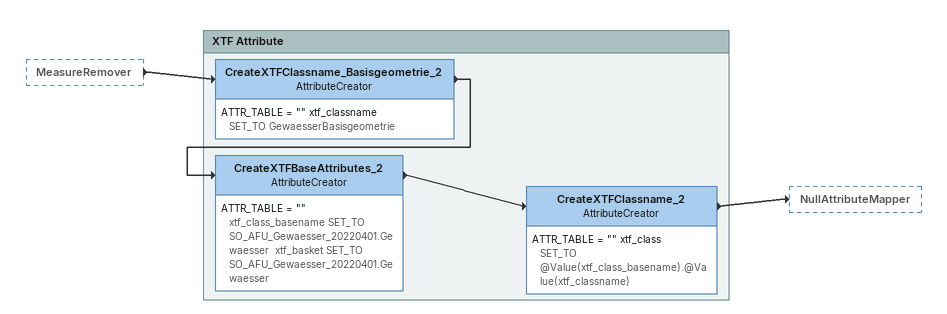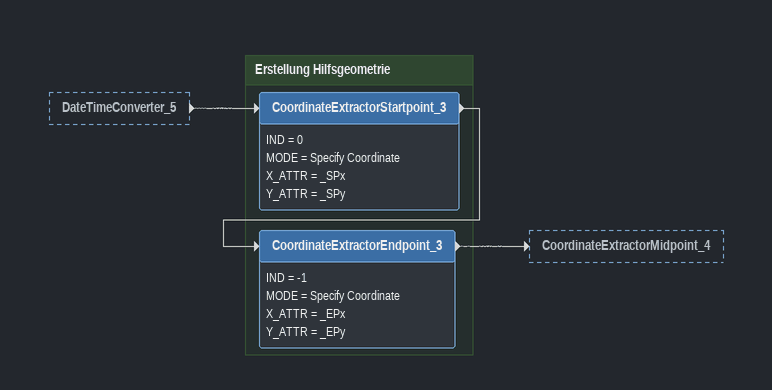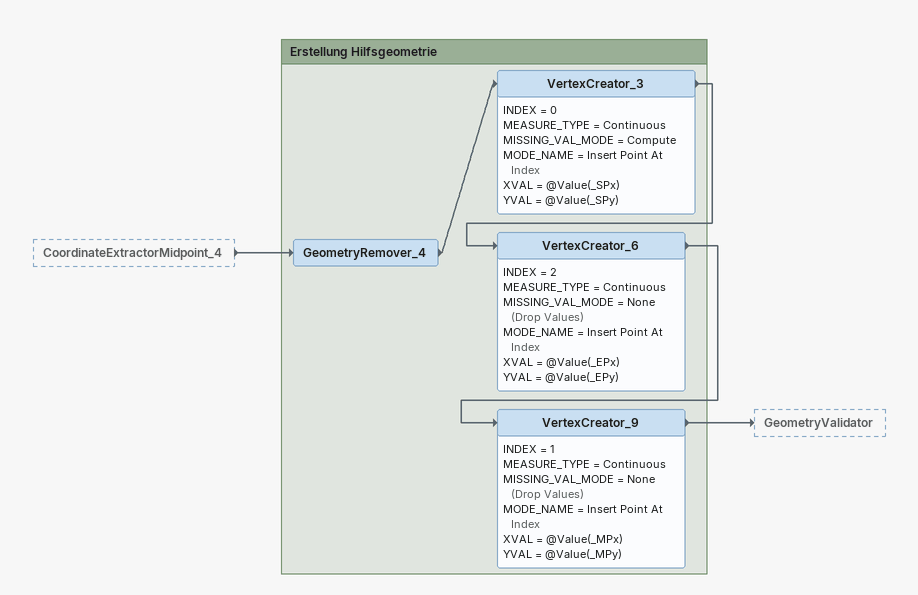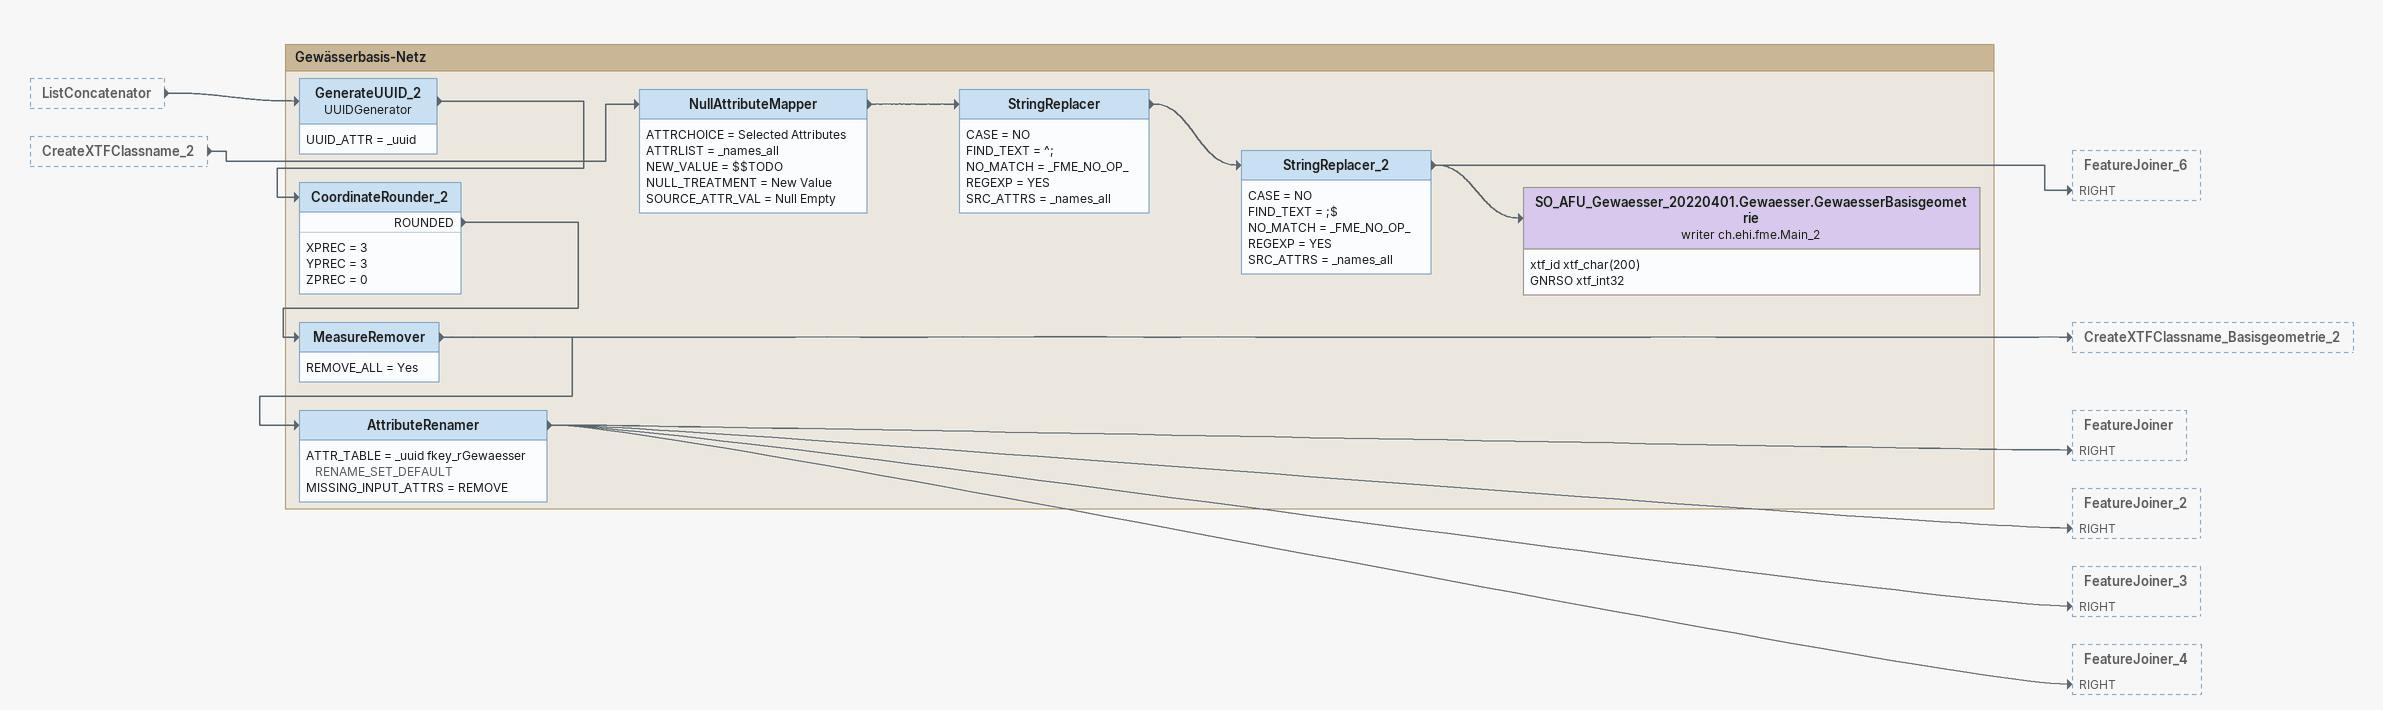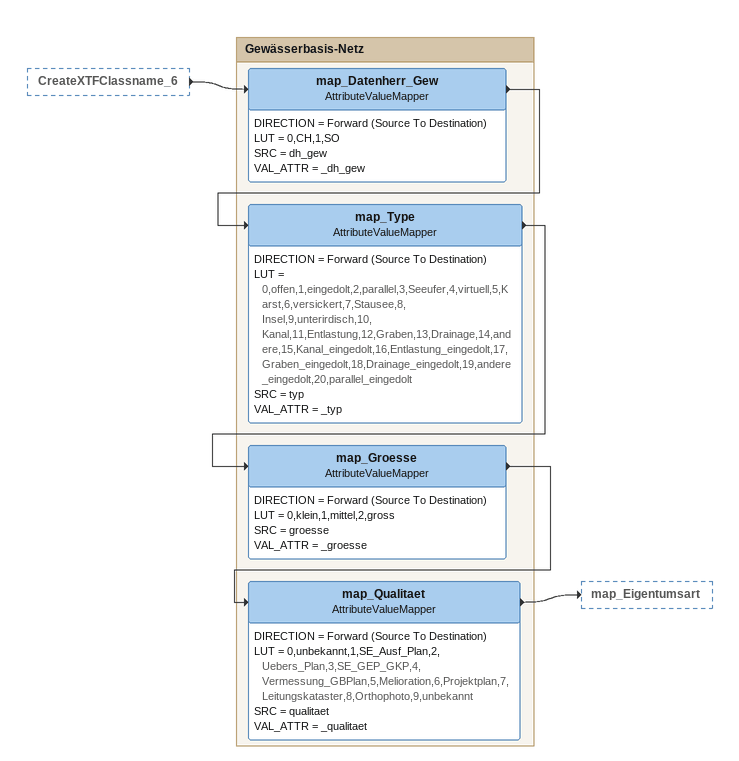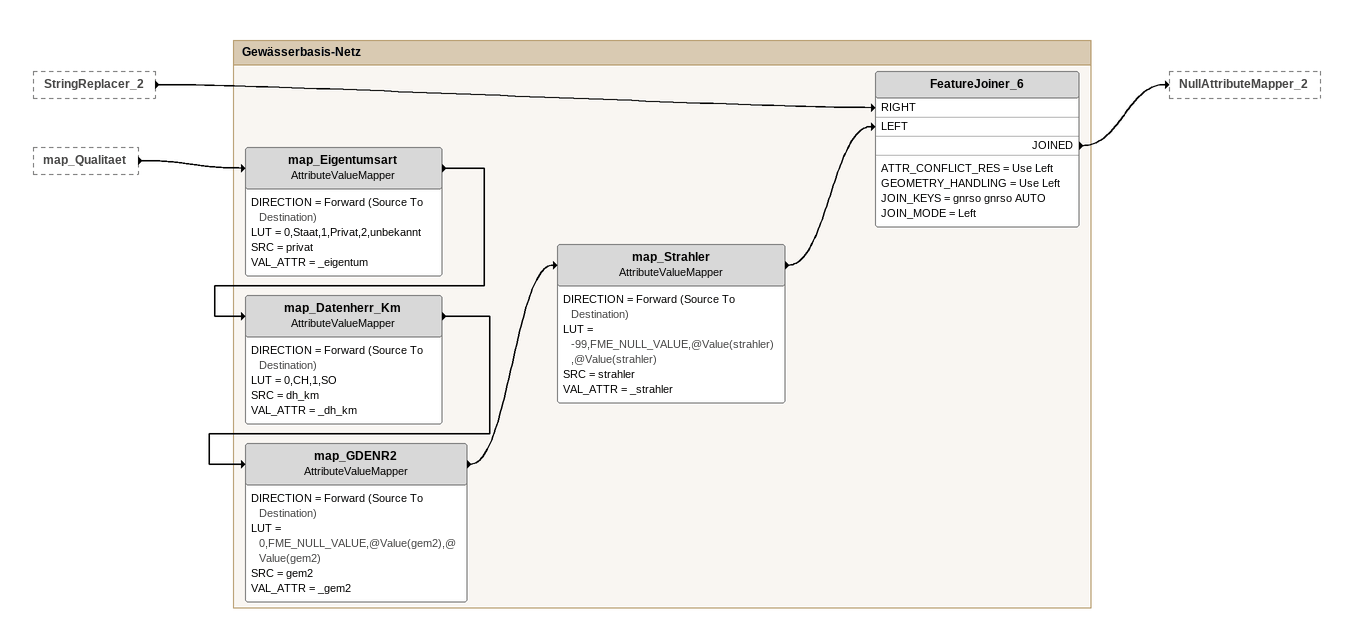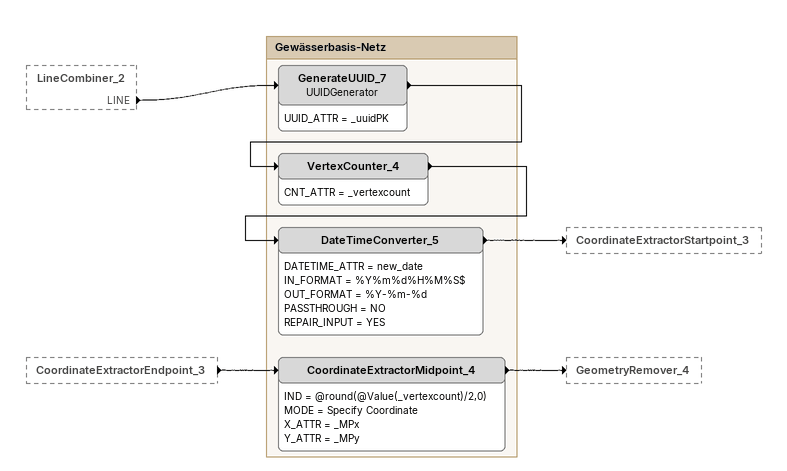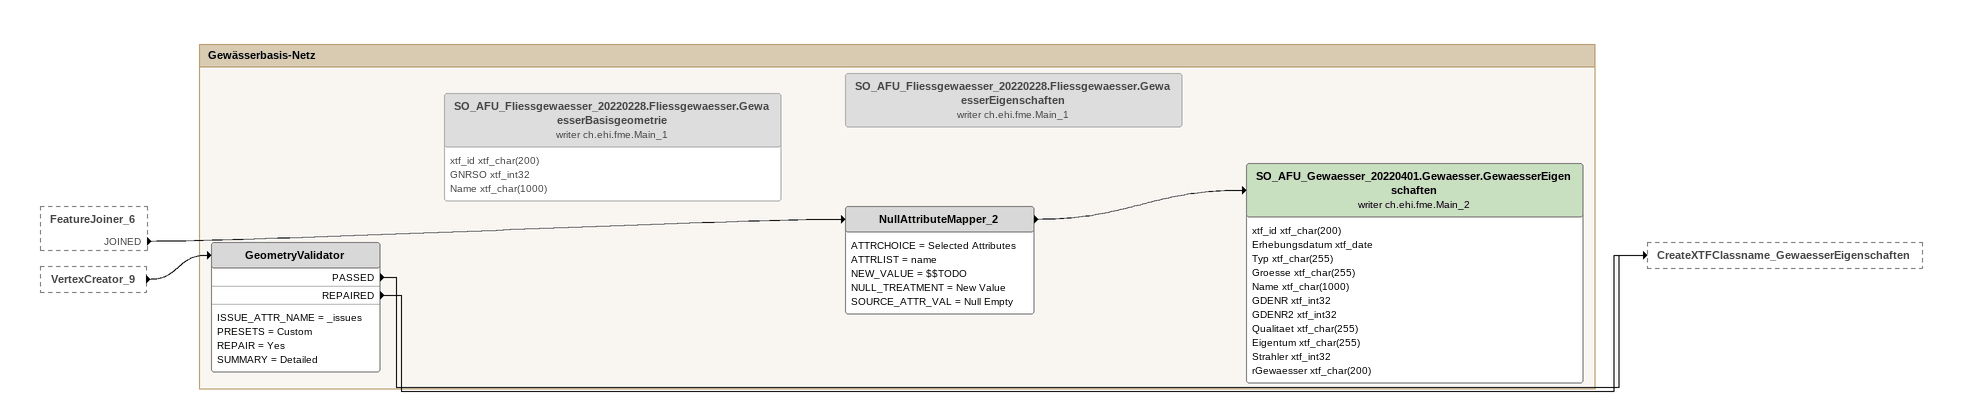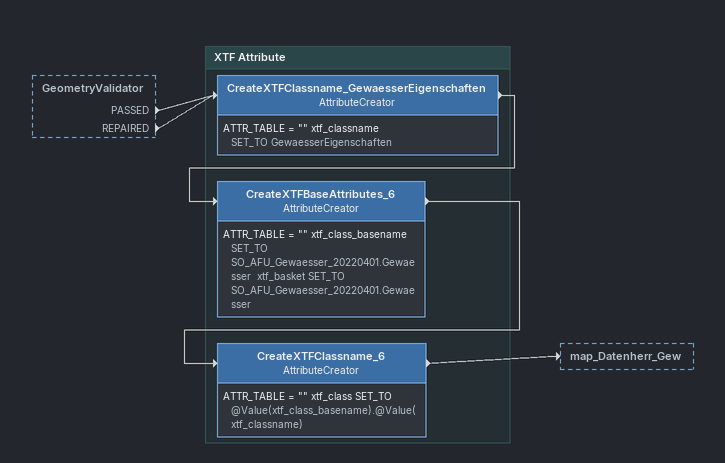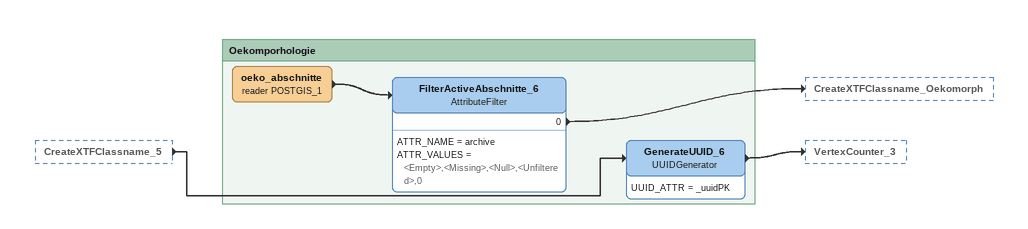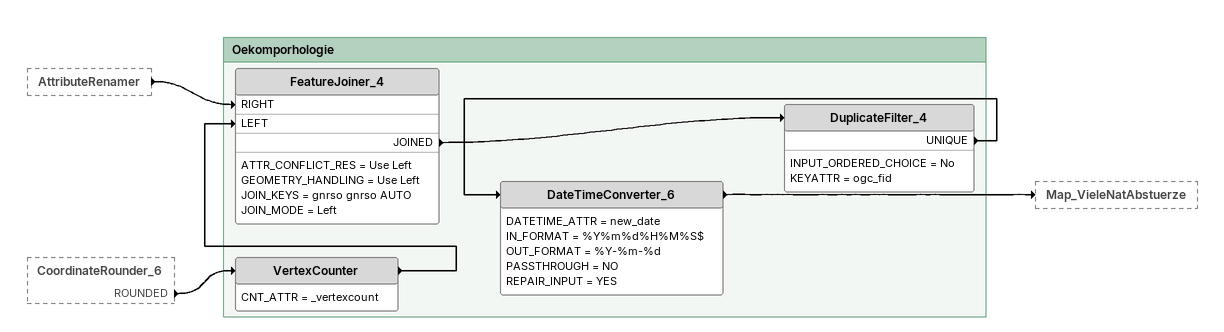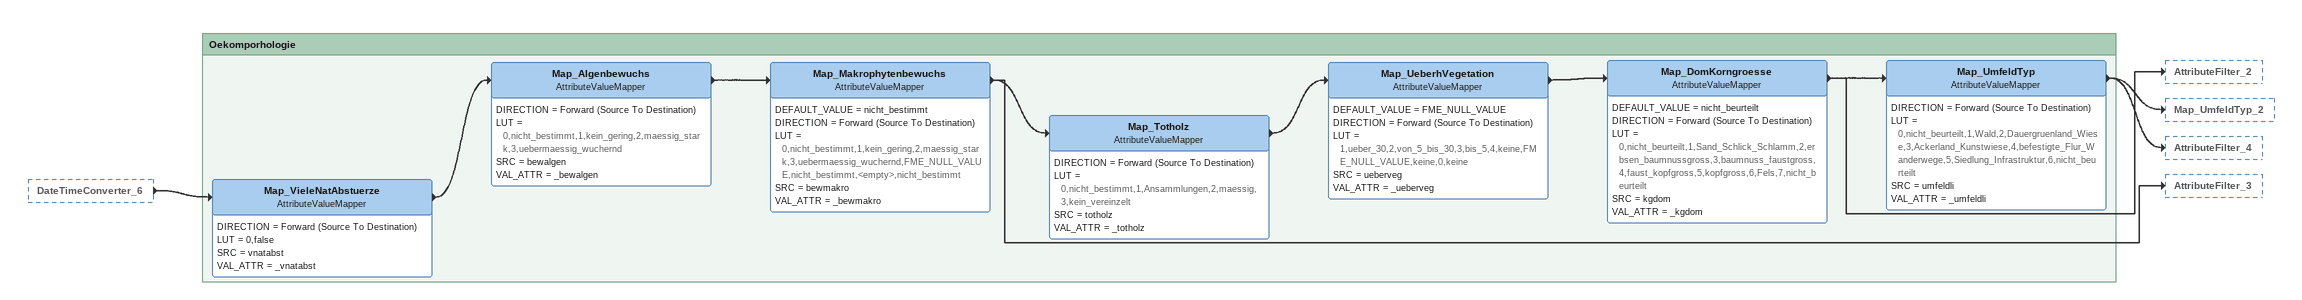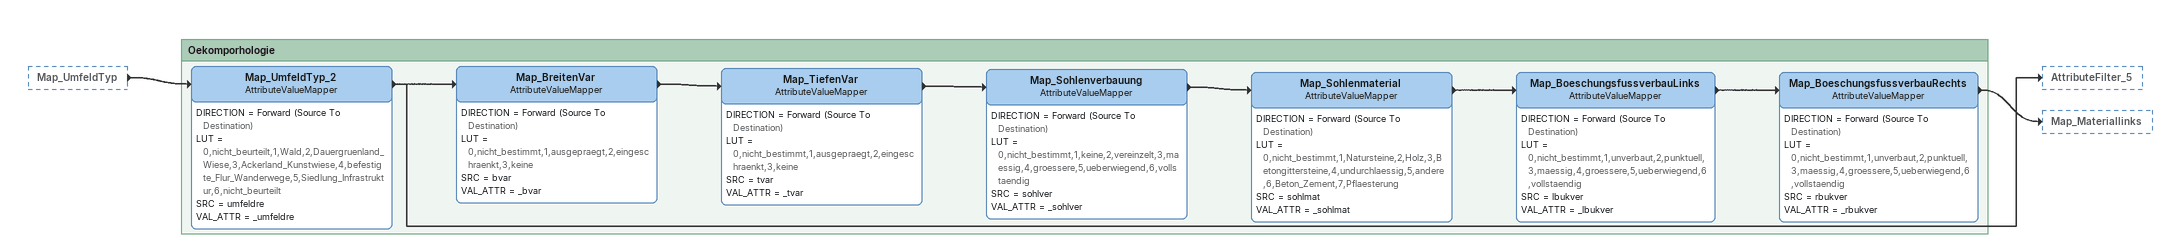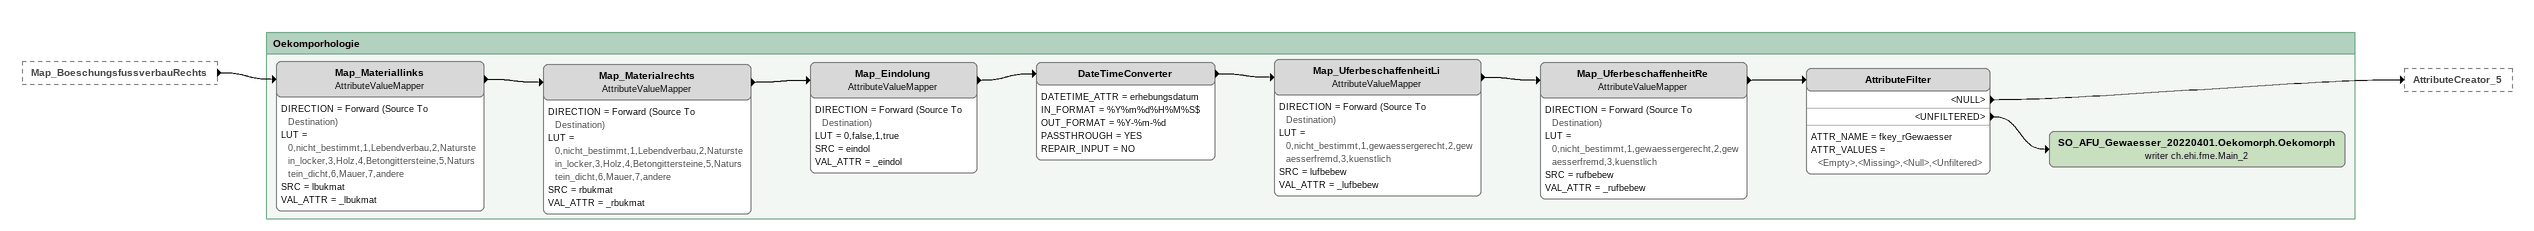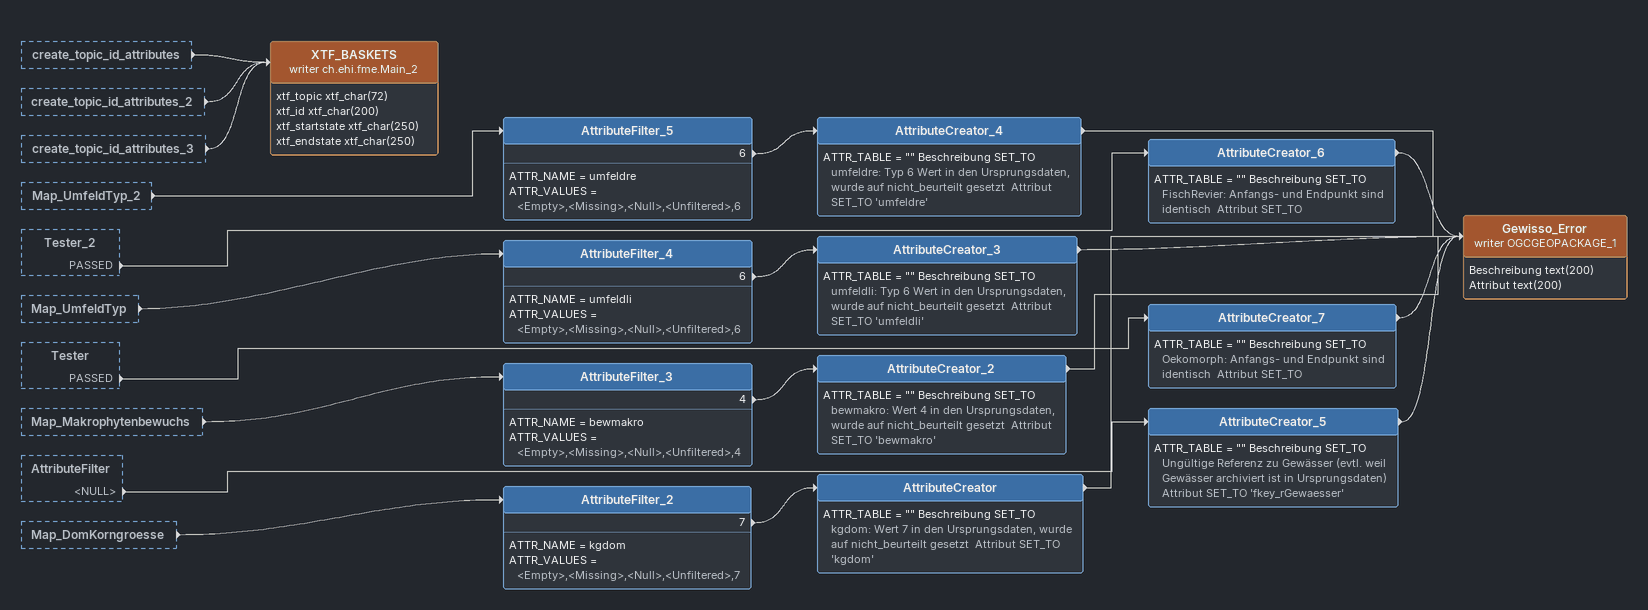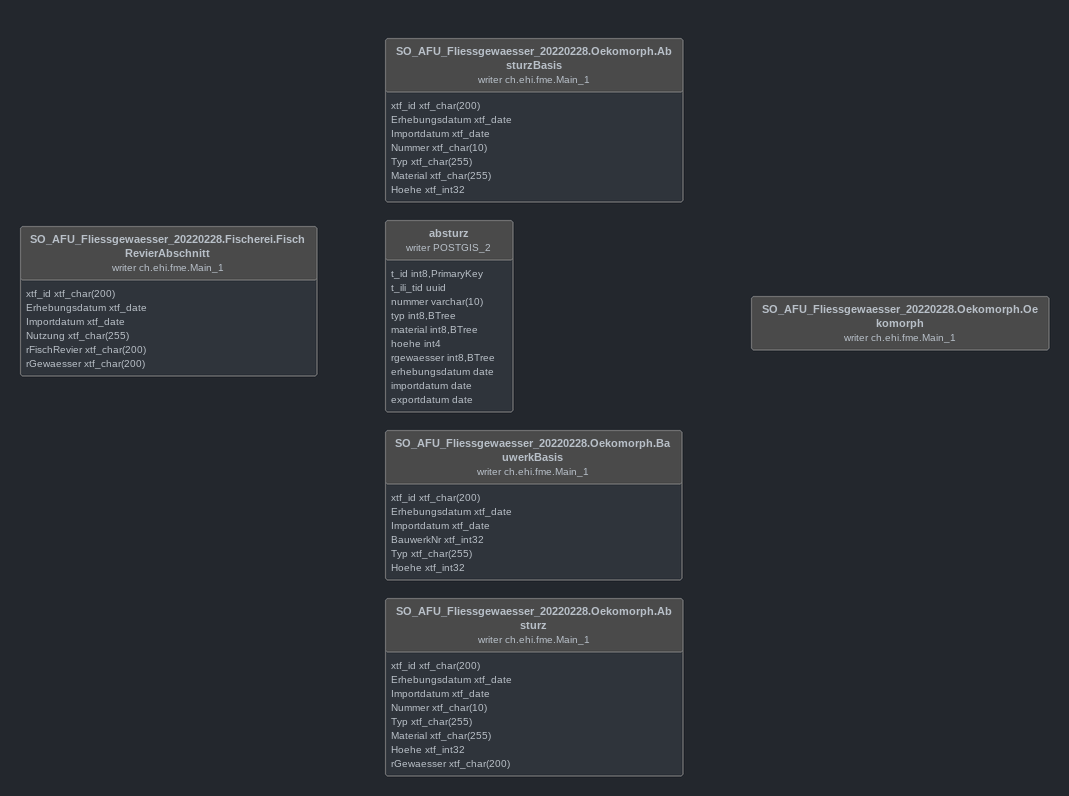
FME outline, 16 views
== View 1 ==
MeasureRemover [outside]
    -> CreateXTFClassname_Basisgeometrie_2

Bookmark: XTF Attribute
CreateXTFClassname_Basisgeometrie_2: AttributeCreator
    ATTR_TABLE = "" xtf_classname SET_TO GewaesserBasisgeometrie
    -> CreateXTFBaseAttributes_2
CreateXTFBaseAttributes_2: AttributeCreator
    ATTR_TABLE = "" xtf_class_basename SET_TO SO_AFU_Gewaesser_20220401.Gewaesser  xtf_basket SET_TO SO_AFU_Gewaesser_20220401.Gewaesser
    -> CreateXTFClassname_2
CreateXTFClassname_2: AttributeCreator
    ATTR_TABLE = "" xtf_class SET_TO @Value(xtf_class_basename).@Value(xtf_classname)
    -> NullAttributeMapper

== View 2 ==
DateTimeConverter_5 [outside]
    -> CoordinateExtractorStartpoint_3

Bookmark: Erstellung Hilfsgeometrie
CoordinateExtractorStartpoint_3
    IND = 0
    MODE = Specify Coordinate
    X_ATTR = _SPx
    Y_ATTR = _SPy
    -> CoordinateExtractorEndpoint_3
CoordinateExtractorEndpoint_3
    IND = -1
    MODE = Specify Coordinate
    X_ATTR = _EPx
    Y_ATTR = _EPy
    -> CoordinateExtractorMidpoint_4

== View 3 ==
CoordinateExtractorMidpoint_4 [outside]
    -> GeometryRemover_4

Bookmark: Erstellung Hilfsgeometrie
GeometryRemover_4
    -> VertexCreator_3
VertexCreator_3
    INDEX = 0
    MEASURE_TYPE = Continuous
    MISSING_VAL_MODE = Compute
    MODE_NAME = Insert Point At Index
    XVAL = @Value(_SPx)
    YVAL = @Value(_SPy)
    -> VertexCreator_6
VertexCreator_6
    INDEX = 2
    MEASURE_TYPE = Continuous
    MISSING_VAL_MODE = None (Drop Values)
    MODE_NAME = Insert Point At Index
    XVAL = @Value(_EPx)
    YVAL = @Value(_EPy)
    -> VertexCreator_9
VertexCreator_9
    INDEX = 1
    MEASURE_TYPE = Continuous
    MISSING_VAL_MODE = None (Drop Values)
    MODE_NAME = Insert Point At Index
    XVAL = @Value(_MPx)
    YVAL = @Value(_MPy)
    -> GeometryValidator

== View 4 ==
ListConcatenator [outside]
    -> GenerateUUID_2
CreateXTFClassname_2 [outside]
    -> NullAttributeMapper

Bookmark: Gewässerbasis-Netz
GenerateUUID_2: UUIDGenerator
    UUID_ATTR = _uuid
    -> CoordinateRounder_2
CoordinateRounder_2
    XPREC = 3
    YPREC = 3
    ZPREC = 0
    ROUNDED -> MeasureRemover
MeasureRemover
    REMOVE_ALL = Yes
    -> AttributeRenamer
    -> CreateXTFClassname_Basisgeometrie_2
NullAttributeMapper
    ATTRCHOICE = Selected Attributes
    ATTRLIST = _names_all
    NEW_VALUE = $$TODO
    NULL_TREATMENT = New Value
    SOURCE_ATTR_VAL = Null Empty
    -> StringReplacer
StringReplacer
    CASE = NO
    FIND_TEXT = ^;
    NO_MATCH = _FME_NO_OP_
    REGEXP = YES
    SRC_ATTRS = _names_all
    -> StringReplacer_2
StringReplacer_2
    CASE = NO
    FIND_TEXT = ;$
    NO_MATCH = _FME_NO_OP_
    REGEXP = YES
    SRC_ATTRS = _names_all
    -> FeatureJoiner_6 [RIGHT]
    -> SO_AFU_Gewaesser_20220401.Gewaesser.GewaesserBasisgeometrie (writer ch.ehi.fme.Main_2)
SO_AFU_Gewaesser_20220401.Gewaesser.GewaesserBasisgeometrie (writer ch.ehi.fme.Main_2)
    attributes: xtf_id xtf_char(200), GNRSO xtf_int32
AttributeRenamer
    ATTR_TABLE = _uuid fkey_rGewaesser RENAME_SET_DEFAULT
    MISSING_INPUT_ATTRS = REMOVE
    -> FeatureJoiner [RIGHT]
    -> FeatureJoiner_2 [RIGHT]
    -> FeatureJoiner_3 [RIGHT]
    -> FeatureJoiner_4 [RIGHT]

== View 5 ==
CreateXTFClassname_6 [outside]
    -> map_Datenherr_Gew

Bookmark: Gewässerbasis-Netz
map_Datenherr_Gew: AttributeValueMapper
    DIRECTION = Forward (Source To Destination)
    LUT = 0,CH,1,SO
    SRC = dh_gew
    VAL_ATTR = _dh_gew
    -> map_Type
map_Type: AttributeValueMapper
    DIRECTION = Forward (Source To Destination)
    LUT = 0,offen,1,eingedolt,2,parallel,3,Seeufer,4,virtuell,5,Karst,6,versickert,7,Stausee,8, Insel,9,unterirdisch,10, Kanal,11,Entlastung,12,Graben,13,Drainage,14,andere,15,Kanal_eingedolt,16,Entlastung_eingedolt,17,Graben_eingedolt,18,Drainage_eingedolt,19,andere_eingedolt,20,parallel_eingedolt
    SRC = typ
    VAL_ATTR = _typ
    -> map_Groesse
map_Groesse: AttributeValueMapper
    DIRECTION = Forward (Source To Destination)
    LUT = 0,klein,1,mittel,2,gross
    SRC = groesse
    VAL_ATTR = _groesse
    -> map_Qualitaet
map_Qualitaet: AttributeValueMapper
    DIRECTION = Forward (Source To Destination)
    LUT = 0,unbekannt,1,SE_Ausf_Plan,2, Uebers_Plan,3,SE_GEP_GKP,4, Vermessung_GBPlan,5,Melioration,6,Projektplan,7,Leitungskataster,8,Orthophoto,9,unbekannt
    SRC = qualitaet
    VAL_ATTR = _qualitaet
    -> map_Eigentumsart

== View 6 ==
StringReplacer_2 [outside]
    -> FeatureJoiner_6 [RIGHT]
map_Qualitaet [outside]
    -> map_Eigentumsart

Bookmark: Gewässerbasis-Netz
map_Eigentumsart: AttributeValueMapper
    DIRECTION = Forward (Source To Destination)
    LUT = 0,Staat,1,Privat,2,unbekannt
    SRC = privat
    VAL_ATTR = _eigentum
    -> map_Datenherr_Km
map_Datenherr_Km: AttributeValueMapper
    DIRECTION = Forward (Source To Destination)
    LUT = 0,CH,1,SO
    SRC = dh_km
    VAL_ATTR = _dh_km
    -> map_GDENR2
map_GDENR2: AttributeValueMapper
    DIRECTION = Forward (Source To Destination)
    LUT = 0,FME_NULL_VALUE,@Value(gem2),@Value(gem2)
    SRC = gem2
    VAL_ATTR = _gem2
    -> map_Strahler
map_Strahler: AttributeValueMapper
    DIRECTION = Forward (Source To Destination)
    LUT = -99,FME_NULL_VALUE,@Value(strahler),@Value(strahler)
    SRC = strahler
    VAL_ATTR = _strahler
    -> FeatureJoiner_6 [LEFT]
FeatureJoiner_6
    ATTR_CONFLICT_RES = Use Left
    GEOMETRY_HANDLING = Use Left
    JOIN_KEYS = gnrso gnrso AUTO
    JOIN_MODE = Left
    JOINED -> NullAttributeMapper_2

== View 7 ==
LineCombiner_2 [outside]
    LINE -> GenerateUUID_7
CoordinateExtractorEndpoint_3 [outside]
    -> CoordinateExtractorMidpoint_4

Bookmark: Gewässerbasis-Netz
GenerateUUID_7: UUIDGenerator
    UUID_ATTR = _uuidPK
    -> VertexCounter_4
VertexCounter_4
    CNT_ATTR = _vertexcount
    -> DateTimeConverter_5
DateTimeConverter_5
    DATETIME_ATTR = new_date
    IN_FORMAT = %Y%m%d%H%M%S$
    OUT_FORMAT = %Y-%m-%d
    PASSTHROUGH = NO
    REPAIR_INPUT = YES
    -> CoordinateExtractorStartpoint_3
CoordinateExtractorMidpoint_4
    IND = @round(@Value(_vertexcount)/2,0)
    MODE = Specify Coordinate
    X_ATTR = _MPx
    Y_ATTR = _MPy
    -> GeometryRemover_4

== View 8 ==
FeatureJoiner_6 [outside]
    JOINED -> NullAttributeMapper_2
VertexCreator_9 [outside]
    -> GeometryValidator

Bookmark: Gewässerbasis-Netz
GeometryValidator
    ISSUE_ATTR_NAME = _issues
    PRESETS = Custom
    REPAIR = Yes
    SUMMARY = Detailed
    PASSED -> CreateXTFClassname_GewaesserEigenschaften
    REPAIRED -> CreateXTFClassname_GewaesserEigenschaften
NullAttributeMapper_2
    ATTRCHOICE = Selected Attributes
    ATTRLIST = name
    NEW_VALUE = $$TODO
    NULL_TREATMENT = New Value
    SOURCE_ATTR_VAL = Null Empty
    -> SO_AFU_Gewaesser_20220401.Gewaesser.GewaesserEigenschaften (writer ch.ehi.fme.Main_2)
SO_AFU_Gewaesser_20220401.Gewaesser.GewaesserEigenschaften (writer ch.ehi.fme.Main_2)
    attributes: xtf_id xtf_char(200), Erhebungsdatum xtf_date, Typ xtf_char(255), Groesse xtf_char(255), Name xtf_char(1000), GDENR xtf_int32, GDENR2 xtf_int32, Qualitaet xtf_char(255), Eigentum xtf_char(255), Strahler xtf_int32, rGewaesser xtf_char(200)
SO_AFU_Fliessgewaesser_20220228.Fliessgewaesser.GewaesserBasisgeometrie (writer ch.ehi.fme.Main_1) [off]
    attributes: xtf_id xtf_char(200), GNRSO xtf_int32, Name xtf_char(1000)
SO_AFU_Fliessgewaesser_20220228.Fliessgewaesser.GewaesserEigenschaften (writer ch.ehi.fme.Main_1) [off]

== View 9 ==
GeometryValidator [outside]
    PASSED -> CreateXTFClassname_GewaesserEigenschaften
    REPAIRED -> CreateXTFClassname_GewaesserEigenschaften

Bookmark: XTF Attribute
CreateXTFClassname_GewaesserEigenschaften: AttributeCreator
    ATTR_TABLE = "" xtf_classname SET_TO GewaesserEigenschaften
    -> CreateXTFBaseAttributes_6
CreateXTFBaseAttributes_6: AttributeCreator
    ATTR_TABLE = "" xtf_class_basename SET_TO SO_AFU_Gewaesser_20220401.Gewaesser  xtf_basket SET_TO SO_AFU_Gewaesser_20220401.Gewaesser
    -> CreateXTFClassname_6
CreateXTFClassname_6: AttributeCreator
    ATTR_TABLE = "" xtf_class SET_TO @Value(xtf_class_basename).@Value(xtf_classname)
    -> map_Datenherr_Gew

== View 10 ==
CreateXTFClassname_5 [outside]
    -> GenerateUUID_6

Bookmark: Oekomporhologie
oeko_abschnitte (reader POSTGIS_1)
    -> FilterActiveAbschnitte_6
FilterActiveAbschnitte_6: AttributeFilter
    ATTR_NAME = archive
    ATTR_VALUES = <Empty>,<Missing>,<Null>,<Unfiltered>,0
    0 -> CreateXTFClassname_Oekomorph
GenerateUUID_6: UUIDGenerator
    UUID_ATTR = _uuidPK
    -> VertexCounter_3

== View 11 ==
AttributeRenamer [outside]
    -> FeatureJoiner_4 [RIGHT]
CoordinateRounder_6 [outside]
    ROUNDED -> VertexCounter

Bookmark: Oekomporhologie
VertexCounter
    CNT_ATTR = _vertexcount
    -> FeatureJoiner_4 [LEFT]
FeatureJoiner_4
    ATTR_CONFLICT_RES = Use Left
    GEOMETRY_HANDLING = Use Left
    JOIN_KEYS = gnrso gnrso AUTO
    JOIN_MODE = Left
    JOINED -> DuplicateFilter_4
DuplicateFilter_4
    INPUT_ORDERED_CHOICE = No
    KEYATTR = ogc_fid
    UNIQUE -> DateTimeConverter_6
DateTimeConverter_6
    DATETIME_ATTR = new_date
    IN_FORMAT = %Y%m%d%H%M%S$
    OUT_FORMAT = %Y-%m-%d
    PASSTHROUGH = NO
    REPAIR_INPUT = YES
    -> Map_VieleNatAbstuerze

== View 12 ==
DateTimeConverter_6 [outside]
    -> Map_VieleNatAbstuerze

Bookmark: Oekomporhologie
Map_VieleNatAbstuerze: AttributeValueMapper
    DIRECTION = Forward (Source To Destination)
    LUT = 0,false
    SRC = vnatabst
    VAL_ATTR = _vnatabst
    -> Map_Algenbewuchs
Map_Algenbewuchs: AttributeValueMapper
    DIRECTION = Forward (Source To Destination)
    LUT = 0,nicht_bestimmt,1,kein_gering,2,maessig_stark,3,uebermaessig_wuchernd
    SRC = bewalgen
    VAL_ATTR = _bewalgen
    -> Map_Makrophytenbewuchs
Map_Makrophytenbewuchs: AttributeValueMapper
    DEFAULT_VALUE = nicht_bestimmt
    DIRECTION = Forward (Source To Destination)
    LUT = 0,nicht_bestimmt,1,kein_gering,2,maessig_stark,3,uebermaessig_wuchernd,FME_NULL_VALUE,nicht_bestimmt,<empty>,nicht_bestimmt
    SRC = bewmakro
    VAL_ATTR = _bewmakro
    -> Map_Totholz
    -> AttributeFilter_3
Map_Totholz: AttributeValueMapper
    DIRECTION = Forward (Source To Destination)
    LUT = 0,nicht_bestimmt,1,Ansammlungen,2,maessig,3,kein_vereinzelt
    SRC = totholz
    VAL_ATTR = _totholz
    -> Map_UeberhVegetation
Map_UeberhVegetation: AttributeValueMapper
    DEFAULT_VALUE = FME_NULL_VALUE
    DIRECTION = Forward (Source To Destination)
    LUT = 1,ueber_30,2,von_5_bis_30,3,bis_5,4,keine,FME_NULL_VALUE,keine,0,keine
    SRC = ueberveg
    VAL_ATTR = _ueberveg
    -> Map_DomKorngroesse
Map_DomKorngroesse: AttributeValueMapper
    DEFAULT_VALUE = nicht_beurteilt
    DIRECTION = Forward (Source To Destination)
    LUT = 0,nicht_beurteilt,1,Sand_Schlick_Schlamm,2,erbsen_baumnussgross,3,baumnuss_faustgross,4,faust_kopfgross,5,kopfgross,6,Fels,7,nicht_beurteilt
    SRC = kgdom
    VAL_ATTR = _kgdom
    -> Map_UmfeldTyp
    -> AttributeFilter_2
Map_UmfeldTyp: AttributeValueMapper
    DIRECTION = Forward (Source To Destination)
    LUT = 0,nicht_beurteilt,1,Wald,2,Dauergruenland_Wiese,3,Ackerland_Kunstwiese,4,befestigte_Flur_Wanderwege,5,Siedlung_Infrastruktur,6,nicht_beurteilt
    SRC = umfeldli
    VAL_ATTR = _umfeldli
    -> Map_UmfeldTyp_2
    -> AttributeFilter_4

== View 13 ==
Map_UmfeldTyp [outside]
    -> Map_UmfeldTyp_2

Bookmark: Oekomporhologie
Map_UmfeldTyp_2: AttributeValueMapper
    DIRECTION = Forward (Source To Destination)
    LUT = 0,nicht_beurteilt,1,Wald,2,Dauergruenland_Wiese,3,Ackerland_Kunstwiese,4,befestigte_Flur_Wanderwege,5,Siedlung_Infrastruktur,6,nicht_beurteilt
    SRC = umfeldre
    VAL_ATTR = _umfeldre
    -> Map_BreitenVar
    -> AttributeFilter_5
Map_BreitenVar: AttributeValueMapper
    DIRECTION = Forward (Source To Destination)
    LUT = 0,nicht_bestimmt,1,ausgepraegt,2,eingeschraenkt,3,keine
    SRC = bvar
    VAL_ATTR = _bvar
    -> Map_TiefenVar
Map_TiefenVar: AttributeValueMapper
    DIRECTION = Forward (Source To Destination)
    LUT = 0,nicht_bestimmt,1,ausgepraegt,2,eingeschraenkt,3,keine
    SRC = tvar
    VAL_ATTR = _tvar
    -> Map_Sohlenverbauung
Map_Sohlenverbauung: AttributeValueMapper
    DIRECTION = Forward (Source To Destination)
    LUT = 0,nicht_bestimmt,1,keine,2,vereinzelt,3,maessig,4,groessere,5,ueberwiegend,6,vollstaendig
    SRC = sohlver
    VAL_ATTR = _sohlver
    -> Map_Sohlenmaterial
Map_Sohlenmaterial: AttributeValueMapper
    DIRECTION = Forward (Source To Destination)
    LUT = 0,nicht_bestimmt,1,Natursteine,2,Holz,3,Betongittersteine,4,undurchlaessig,5,andere,6,Beton_Zement,7,Pflaesterung
    SRC = sohlmat
    VAL_ATTR = _sohlmat
    -> Map_BoeschungsfussverbauLinks
Map_BoeschungsfussverbauLinks: AttributeValueMapper
    DIRECTION = Forward (Source To Destination)
    LUT = 0,nicht_bestimmt,1,unverbaut,2,punktuell,3,maessig,4,groessere,5,ueberwiegend,6,vollstaendig
    SRC = lbukver
    VAL_ATTR = _lbukver
    -> Map_BoeschungsfussverbauRechts
Map_BoeschungsfussverbauRechts: AttributeValueMapper
    DIRECTION = Forward (Source To Destination)
    LUT = 0,nicht_bestimmt,1,unverbaut,2,punktuell,3,maessig,4,groessere,5,ueberwiegend,6,vollstaendig
    SRC = rbukver
    VAL_ATTR = _rbukver
    -> Map_Materiallinks

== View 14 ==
Map_BoeschungsfussverbauRechts [outside]
    -> Map_Materiallinks

Bookmark: Oekomporhologie
Map_Materiallinks: AttributeValueMapper
    DIRECTION = Forward (Source To Destination)
    LUT = 0,nicht_bestimmt,1,Lebendverbau,2,Naturstein_locker,3,Holz,4,Betongittersteine,5,Naturstein_dicht,6,Mauer,7,andere
    SRC = lbukmat
    VAL_ATTR = _lbukmat
    -> Map_Materialrechts
Map_Materialrechts: AttributeValueMapper
    DIRECTION = Forward (Source To Destination)
    LUT = 0,nicht_bestimmt,1,Lebendverbau,2,Naturstein_locker,3,Holz,4,Betongittersteine,5,Naturstein_dicht,6,Mauer,7,andere
    SRC = rbukmat
    VAL_ATTR = _rbukmat
    -> Map_Eindolung
Map_Eindolung: AttributeValueMapper
    DIRECTION = Forward (Source To Destination)
    LUT = 0,false,1,true
    SRC = eindol
    VAL_ATTR = _eindol
    -> DateTimeConverter
DateTimeConverter
    DATETIME_ATTR = erhebungsdatum
    IN_FORMAT = %Y%m%d%H%M%S$
    OUT_FORMAT = %Y-%m-%d
    PASSTHROUGH = YES
    REPAIR_INPUT = NO
    -> Map_UferbeschaffenheitLi
Map_UferbeschaffenheitLi: AttributeValueMapper
    DIRECTION = Forward (Source To Destination)
    LUT = 0,nicht_bestimmt,1,gewaessergerecht,2,gewaesserfremd,3,kuenstlich
    SRC = lufbebew
    VAL_ATTR = _lufbebew
    -> Map_UferbeschaffenheitRe
Map_UferbeschaffenheitRe: AttributeValueMapper
    DIRECTION = Forward (Source To Destination)
    LUT = 0,nicht_bestimmt,1,gewaessergerecht,2,gewaesserfremd,3,kuenstlich
    SRC = rufbebew
    VAL_ATTR = _rufbebew
    -> AttributeFilter
AttributeFilter
    ATTR_NAME = fkey_rGewaesser
    ATTR_VALUES = <Empty>,<Missing>,<Null>,<Unfiltered>
    <NULL> -> AttributeCreator_5
    <UNFILTERED> -> SO_AFU_Gewaesser_20220401.Oekomorph.Oekomorph (writer ch.ehi.fme.Main_2)
SO_AFU_Gewaesser_20220401.Oekomorph.Oekomorph (writer ch.ehi.fme.Main_2)

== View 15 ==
create_topic_id_attributes [outside]
    -> XTF_BASKETS (writer ch.ehi.fme.Main_2)
create_topic_id_attributes_2 [outside]
    -> XTF_BASKETS (writer ch.ehi.fme.Main_2)
create_topic_id_attributes_3 [outside]
    -> XTF_BASKETS (writer ch.ehi.fme.Main_2)
Map_UmfeldTyp_2 [outside]
    -> AttributeFilter_5
Tester_2 [outside]
    PASSED -> AttributeCreator_6
Map_UmfeldTyp [outside]
    -> AttributeFilter_4
Tester [outside]
    PASSED -> AttributeCreator_7
Map_Makrophytenbewuchs [outside]
    -> AttributeFilter_3
AttributeFilter [outside]
    <NULL> -> AttributeCreator_5
Map_DomKorngroesse [outside]
    -> AttributeFilter_2
XTF_BASKETS (writer ch.ehi.fme.Main_2)
    attributes: xtf_topic xtf_char(72), xtf_id xtf_char(200), xtf_startstate xtf_char(250), xtf_endstate xtf_char(250)
AttributeCreator_6
    ATTR_TABLE = "" Beschreibung SET_TO FischRevier: Anfangs- und Endpunkt sind identisch  Attribut SET_TO
    -> Gewisso_Error (writer OGCGEOPACKAGE_1)
AttributeCreator_7
    ATTR_TABLE = "" Beschreibung SET_TO Oekomorph: Anfangs- und Endpunkt sind identisch  Attribut SET_TO
    -> Gewisso_Error (writer OGCGEOPACKAGE_1)
AttributeFilter_3
    ATTR_NAME = bewmakro
    ATTR_VALUES = <Empty>,<Missing>,<Null>,<Unfiltered>,4
    4 -> AttributeCreator_2
AttributeCreator_2
    ATTR_TABLE = "" Beschreibung SET_TO bewmakro: Wert 4 in den Ursprungsdaten, wurde auf nicht_beurteilt gesetzt  Attribut SET_TO 'bewmakro'
    -> Gewisso_Error (writer OGCGEOPACKAGE_1)
AttributeFilter_2
    ATTR_NAME = kgdom
    ATTR_VALUES = <Empty>,<Missing>,<Null>,<Unfiltered>,7
    7 -> AttributeCreator
AttributeCreator
    ATTR_TABLE = "" Beschreibung SET_TO kgdom: Wert 7 in den Ursprungsdaten, wurde auf nicht_beurteilt gesetzt  Attribut SET_TO 'kgdom'
    -> Gewisso_Error (writer OGCGEOPACKAGE_1)
AttributeFilter_4
    ATTR_NAME = umfeldli
    ATTR_VALUES = <Empty>,<Missing>,<Null>,<Unfiltered>,6
    6 -> AttributeCreator_3
AttributeCreator_3
    ATTR_TABLE = "" Beschreibung SET_TO umfeldli: Typ 6 Wert in den Ursprungsdaten, wurde auf nicht_beurteilt gesetzt  Attribut SET_TO 'umfeldli'
    -> Gewisso_Error (writer OGCGEOPACKAGE_1)
AttributeFilter_5
    ATTR_NAME = umfeldre
    ATTR_VALUES = <Empty>,<Missing>,<Null>,<Unfiltered>,6
    6 -> AttributeCreator_4
AttributeCreator_4
    ATTR_TABLE = "" Beschreibung SET_TO umfeldre: Typ 6 Wert in den Ursprungsdaten, wurde auf nicht_beurteilt gesetzt  Attribut SET_TO 'umfeldre'
    -> Gewisso_Error (writer OGCGEOPACKAGE_1)
AttributeCreator_5
    ATTR_TABLE = "" Beschreibung SET_TO Ungültige Referenz zu Gewässer (evtl. weil Gewässer archiviert ist in Ursprungsdaten)  Attribut SET_TO 'fkey_rGewaesser'
    -> Gewisso_Error (writer OGCGEOPACKAGE_1)
Gewisso_Error (writer OGCGEOPACKAGE_1)
    attributes: Beschreibung text(200), Attribut text(200)

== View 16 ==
SO_AFU_Fliessgewaesser_20220228.Fischerei.FischRevierAbschnitt (writer ch.ehi.fme.Main_1) [off]
    attributes: xtf_id xtf_char(200), Erhebungsdatum xtf_date, Importdatum xtf_date, Nutzung xtf_char(255), rFischRevier xtf_char(200), rGewaesser xtf_char(200)
SO_AFU_Fliessgewaesser_20220228.Oekomorph.AbsturzBasis (writer ch.ehi.fme.Main_1) [off]
    attributes: xtf_id xtf_char(200), Erhebungsdatum xtf_date, Importdatum xtf_date, Nummer xtf_char(10), Typ xtf_char(255), Material xtf_char(255), Hoehe xtf_int32
absturz (writer POSTGIS_2) [off]
    attributes: t_id int8,PrimaryKey, t_ili_tid uuid, nummer varchar(10), typ int8,BTree, material int8,BTree, hoehe int4, rgewaesser int8,BTree, erhebungsdatum date, importdatum date, exportdatum date
SO_AFU_Fliessgewaesser_20220228.Oekomorph.BauwerkBasis (writer ch.ehi.fme.Main_1) [off]
    attributes: xtf_id xtf_char(200), Erhebungsdatum xtf_date, Importdatum xtf_date, BauwerkNr xtf_int32, Typ xtf_char(255), Hoehe xtf_int32
SO_AFU_Fliessgewaesser_20220228.Oekomorph.Absturz (writer ch.ehi.fme.Main_1) [off]
    attributes: xtf_id xtf_char(200), Erhebungsdatum xtf_date, Importdatum xtf_date, Nummer xtf_char(10), Typ xtf_char(255), Material xtf_char(255), Hoehe xtf_int32, rGewaesser xtf_char(200)
SO_AFU_Fliessgewaesser_20220228.Oekomorph.Oekomorph (writer ch.ehi.fme.Main_1) [off]
